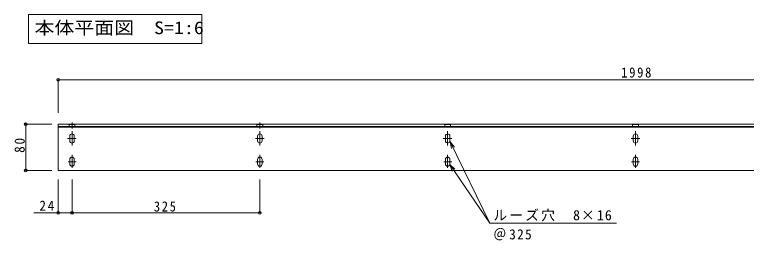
# Model space of a CAD drawing. Units: millimetres, scale not verified. Extents: x -1129 to 1149, y -809 to 828.
# Drawn here: x -1122 to 144, y 406 to 796 of the extents above; entities that cross this region are included whole.
import ezdxf
from ezdxf.enums import TextEntityAlignment as Align

# ---------------------------------------------------------------- set-up
doc = ezdxf.new("R2010")
doc.units = ezdxf.units.MM
doc.header["$LTSCALE"] = 6
doc.header["$PDMODE"] = 32
doc.header["$PDSIZE"] = 4.8
doc.linetypes.add('CHAIN2', pattern=[12, 9, -1, 1, -1])
doc.linetypes.add('DASHED2', pattern=[3, 2, -1])
doc.layers.add('2-F_2-Fﾚｲﾔ', color=4, linetype='Continuous', lineweight=9)
doc.styles.add('ＭＳ ゴシック', font='')
doc.styles.get('ＭＳ ゴシック').set_extended_font_data('MS Gothic')

msp = doc.modelspace()

# ---------------------------------------------------------------- linework, layer by layer
at = {"layer": '2-F_2-Fﾚｲﾔ'}
for p, q in [((-1046.563, 682.952), (-1046.563, 626.23)), ((-1046.563, 682.952), (951.437, 682.952)), ((-1046.563, 653.489), (-1046.563, 626.23)), ((-1046.563, 653.489), (-1046.563, 626.23)), ((-1102.673, 606.613), (-1102.673, 526.613)), ((-1102.673, 606.613), (-1057.348, 606.613)), ((-1102.673, 526.613), (-1057.348, 526.613)), ((-1046.563, 453.287), (-1046.563, 510.971)), ((-1022.563, 453.287), (-1022.563, 510.971)), ((-697.563, 453.287), (-697.563, 510.971)), ((-1088.48, 453.287), (-1022.563, 453.287)), ((-1022.563, 453.287), (-697.563, 453.287))]:
    msp.add_line(p, q, dxfattribs=at)
at = {"layer": '2-F_2-Fﾚｲﾔ', "linetype": 'CHAIN2'}
for p, q in [((-1022.563, 598.921), (-1022.563, 609.333)), ((-697.563, 598.921), (-697.563, 609.333)), ((-1022.563, 594.468), (-1022.563, 569.602)), ((-697.563, 594.468), (-697.563, 569.602)), ((-372.563, 594.468), (-372.563, 569.602)), ((-47.563, 594.468), (-47.563, 569.602)), ((-1030.179, 581.613), (-1015.152, 581.613)), ((-705.179, 581.613), (-690.152, 581.613)), ((-380.179, 581.613), (-365.152, 581.613)), ((-55.179, 581.613), (-40.152, 581.613)), ((-1022.563, 553.501), (-1022.563, 530.781)), ((-697.563, 553.501), (-697.563, 530.781)), ((-372.563, 553.501), (-372.563, 530.781)), ((-47.563, 553.501), (-47.563, 530.781)), ((-1029.464, 541.613), (-1015.51, 541.613)), ((-704.464, 541.613), (-690.51, 541.613)), ((-379.464, 541.613), (-365.51, 541.613)), ((-54.464, 541.613), (-40.51, 541.613))]:
    msp.add_line(p, q, dxfattribs=at)
at = {"layer": '2-F_2-Fﾚｲﾔ', "color": 6}
for p, q in [((-1046.563, 606.613), (-1046.563, 526.613)), ((-1046.563, 602.613), (951.437, 602.613)), ((-1046.563, 601.413), (951.437, 601.413)), ((-1026.563, 585.613), (-1026.563, 577.613)), ((-1018.563, 585.613), (-1018.563, 577.613)), ((-701.563, 585.613), (-701.563, 577.613)), ((-693.563, 585.613), (-693.563, 577.613)), ((-376.563, 585.613), (-376.563, 577.613)), ((-368.563, 585.613), (-368.563, 577.613)), ((-51.563, 585.613), (-51.563, 577.613)), ((-43.563, 585.613), (-43.563, 577.613)), ((-1026.563, 545.613), (-1026.563, 537.613)), ((-1018.563, 545.613), (-1018.563, 537.613)), ((-701.563, 545.613), (-701.563, 537.613)), ((-693.563, 545.613), (-693.563, 537.613)), ((-376.563, 545.613), (-376.563, 537.613)), ((-368.563, 545.613), (-368.563, 537.613)), ((-51.563, 545.613), (-51.563, 537.613)), ((-43.563, 545.613), (-43.563, 537.613)), ((-1046.563, 526.613), (951.437, 526.613))]:
    msp.add_line(p, q, dxfattribs=at)
at = {"layer": '2-F_2-Fﾚｲﾔ', "color": 7, "linetype": 'DASHED2'}
for p, q in [((-1027.563, 605.613), (-1027.563, 601.613)), ((-1017.563, 605.613), (-1027.563, 605.613)), ((-1027.563, 601.613), (-1017.563, 601.613)), ((-1017.563, 601.613), (-1017.563, 605.613)), ((-702.563, 605.613), (-702.563, 601.613)), ((-692.563, 605.613), (-702.563, 605.613)), ((-702.563, 601.613), (-692.563, 601.613)), ((-692.563, 601.613), (-692.563, 605.613)), ((-377.563, 605.613), (-377.563, 601.613)), ((-367.563, 605.613), (-377.563, 605.613)), ((-377.563, 601.613), (-367.563, 601.613)), ((-367.563, 601.613), (-367.563, 605.613)), ((-52.563, 605.613), (-52.563, 601.613)), ((-42.563, 605.613), (-52.563, 605.613)), ((-52.563, 601.613), (-42.563, 601.613)), ((-42.563, 601.613), (-42.563, 605.613))]:
    msp.add_line(p, q, dxfattribs=at)
at = {"layer": '2-F_2-Fﾚｲﾔ', "color": 7}
for p, q in [((-368.353, 575.91), (-299.489, 435.053)), ((-368.353, 575.91), (-360.472, 566.86)), ((-368.353, 575.91), (-366.052, 564.132)), ((-369.002, 536.733), (-299.489, 435.053)), ((-369.002, 536.733), (-359.896, 528.917)), ((-369.002, 536.733), (-365.024, 525.411)), ((-80.178, 435.053), (-299.489, 435.053))]:
    msp.add_line(p, q, dxfattribs=at)
msp.add_lwpolyline([(-1097.875, 745.8), (-797.875, 745.8), (-797.875, 795.8), (-1097.875, 795.8)], close=True, dxfattribs=at)
at = {"layer": '2-F_2-Fﾚｲﾔ', "color": 6}
msp.add_lwpolyline([(-1046.563, 606.613), (951.437, 606.613), (951.437, 526.613)], dxfattribs=at)
for centre, start, end in [((-1022.563, 585.613), 0, 180), ((-697.563, 585.613), 0, 180), ((-372.563, 585.613), 0, 180), ((-47.563, 585.613), 0, 180), ((-1022.563, 577.613), 180, 360), ((-697.563, 577.613), 180, 360), ((-372.563, 577.613), 180, 360), ((-47.563, 577.613), 180, 360), ((-1022.563, 545.613), 0, 180), ((-697.563, 545.613), 0, 180), ((-372.563, 545.613), 0, 180), ((-47.563, 545.613), 0, 180), ((-1022.563, 537.613), 180, 360), ((-697.563, 537.613), 180, 360), ((-372.563, 537.613), 180, 360), ((-47.563, 537.613), 180, 360)]:
    msp.add_arc(centre, 4, start, end, dxfattribs=at)
for p in [(-1046.563, 682.952), (-1102.673, 606.613), (-1102.673, 526.613), (-1046.563, 453.287), (-1022.563, 453.287), (-697.563, 453.287)]:
    msp.add_point(p, dxfattribs=at)

# ---------------------------------------------------------------- texts
at = {"layer": '2-F_2-Fﾚｲﾔ', "color": 3, "style": 'ＭＳ ゴシック', "width": 1.15}
msp.add_text('本体平面図\u3000S=1:6', height=21.99, dxfattribs=at).set_placement((-1087.488, 755.494), align=Align.BOTTOM_LEFT)
at = {"layer": '2-F_2-Fﾚｲﾔ', "color": 7, "char_height": 17.6, "attachment_point": 7, "style": 'ＭＳ ゴシック'}
for s, insert in [('\\T1.28;\\W0.9;1998', (-72.26, 686.803)), ('\\T1.27;\\W0.95;24', (-1078.971, 456.807)), ('\\T1.27;\\W0.9;325', (-880.956, 455.185)), ('\\T1.15;ルーズ穴\u30008×16', (-293.64, 438.413)), ('\\T1.21;\\W0.95;＠325', (-293.681, 405.594))]:
    msp.add_mtext(s, dxfattribs=dict(at, insert=insert))
at = {"layer": '2-F_2-Fﾚｲﾔ', "color": 7, "insert": (-1104.169, 556.873), "char_height": 17.6, "attachment_point": 7, "rotation": 90, "style": 'ＭＳ ゴシック'}
msp.add_mtext('\\T1.27;\\W0.95;80', dxfattribs=at)

doc.saveas('drawing.dxf')
